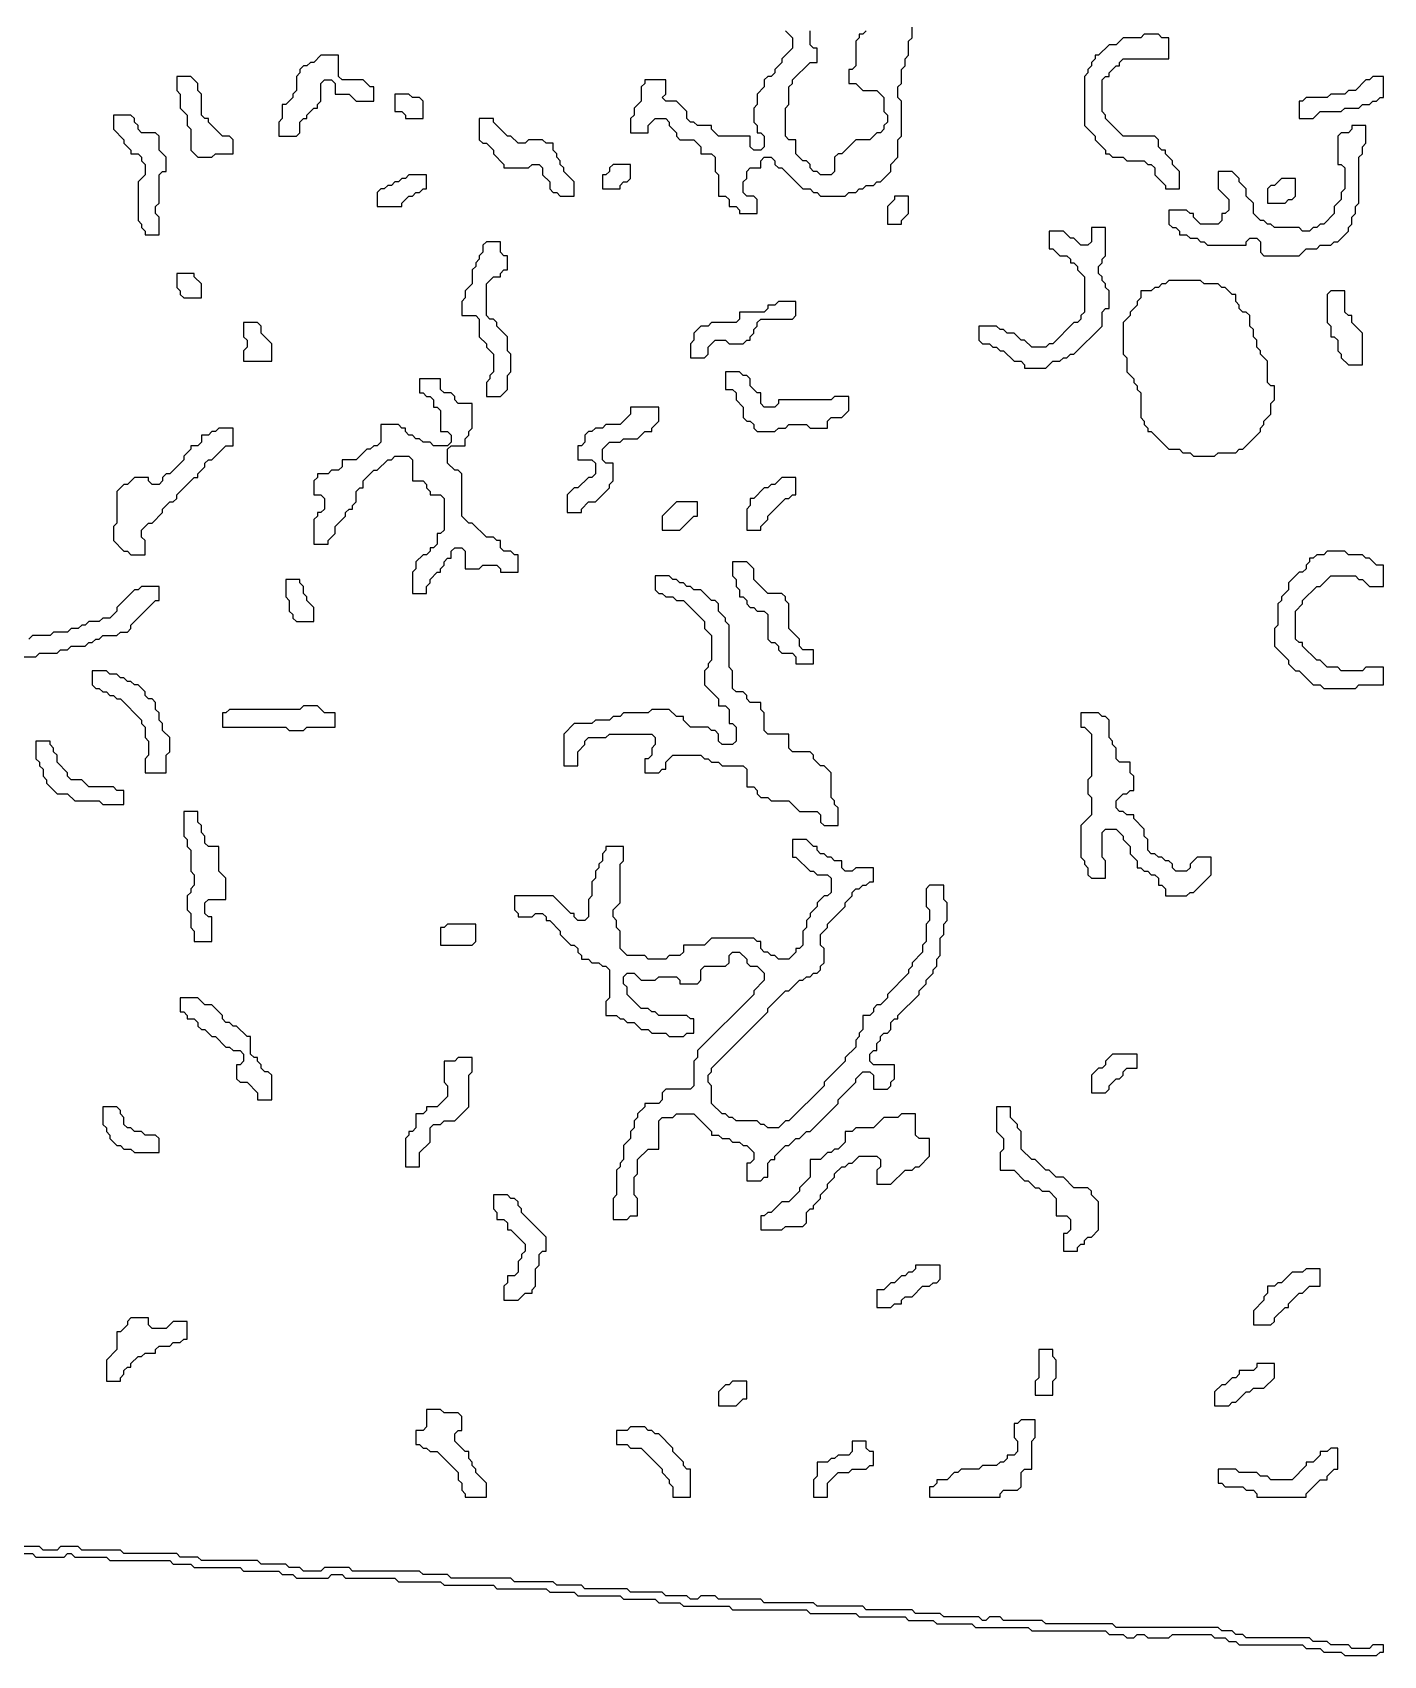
# Model space of a CAD drawing. Header units: metres. Extents: x 0 to 500, y 0 to 703.
# Drawn here: x 451.9 to 499.9, y 262 to 319.7 of the extents above; entities that cross this region are included whole.
import ezdxf

# ---------------------------------------------------------------- set-up
doc = ezdxf.new("R2010")
doc.units = ezdxf.units.M

msp = doc.modelspace()

# ---------------------------------------------------------------- linework, layer by layer
for points in [[(478.625, 319.75), (478.875, 319.5), (478.875, 319.125), (478.5, 318.75), (478.5, 318.625), (478.25, 318.375), (478.25, 318.25), (478.125, 318.125), (478, 318.125), (477.875, 318), (477.875, 317.75), (477.625, 317.5), (477.625, 317.125), (477.5, 317), (477.5, 316.5), (477.625, 316.375), (477.625, 316.125), (477.75, 316.125), (477.875, 316), (477.875, 315.625), (477.75, 315.5), (477.5, 315.5), (477.375, 315.625), (477.375, 316), (476.25, 316), (476, 316.25), (476, 316.375), (475.5, 316.375), (475.375, 316.5), (475.25, 316.5), (475.125, 316.625), (475.125, 316.875), (474.75, 317.25), (474.375, 317.25), (474.25, 317.375), (474.375, 317.5), (474.375, 318), (473.625, 318), (473.625, 317.875), (473.5, 317.75), (473.5, 317.25), (473.25, 317), (473.25, 316.75), (473.125, 316.625), (473.125, 316.125), (473.75, 316.125), (473.75, 316.375), (474, 316.625), (474.375, 316.625), (474.5, 316.5), (474.5, 316.375), (474.75, 316.125), (474.75, 316), (474.875, 315.875), (475.375, 315.875), (475.625, 315.625), (475.625, 315.375), (476, 315.375), (476.125, 315.25), (476.125, 314.75), (476.25, 314.625), (476.25, 313.875), (476.5, 313.875), (476.625, 313.75), (476.625, 313.5), (476.875, 313.5), (477, 313.375), (477, 313.25), (477.625, 313.25), (477.625, 313.75), (477.5, 313.875), (477.25, 313.875), (477.125, 314), (477.125, 314.375), (477.25, 314.5), (477.25, 314.75), (477.375, 314.875), (477.75, 314.875), (477.75, 315.125), (477.875, 315.25), (478.125, 315.25), (478.25, 315.125), (478.25, 315), (478.375, 314.875), (478.5, 314.875), (479.25, 314.125), (479.5, 314.125), (479.625, 314), (479.75, 314), (479.875, 313.875), (480.75, 313.875), (480.875, 314), (481.125, 314), (481.25, 314.125), (481.375, 314.125), (481.5, 314.25), (481.75, 314.25), (481.875, 314.375), (482, 314.375), (482.375, 314.75), (482.375, 315), (482.625, 315.25), (482.625, 315.875), (482.75, 316), (482.75, 317.25), (482.625, 317.375), (482.625, 317.75), (482.75, 317.875), (482.75, 318.375), (482.875, 318.5), (482.875, 318.75), (483, 318.875), (483, 319.375), (483.125, 319.5), (483.125, 319.875)], [(481.5, 319.75), (481.375, 319.625), (481.25, 319.625), (481.25, 319.5), (481.125, 319.375), (481.125, 318.5), (481, 318.375), (480.875, 318.375), (480.875, 317.875), (481.125, 317.875), (481.375, 317.625), (481.875, 317.625), (482.125, 317.375), (482.125, 316.875), (482.25, 316.75), (482.25, 316.5), (482.125, 316.375), (482.125, 316.25), (482, 316.125), (481.875, 316.125), (481.625, 315.875), (481.125, 315.875), (480.625, 315.375), (480.5, 315.375), (480.375, 315.25), (480.375, 314.75), (480.25, 314.625), (479.875, 314.625), (479.75, 314.75), (479.625, 314.75), (479.5, 314.875), (479.5, 315), (479.375, 315.125), (479.25, 315.125), (479, 315.375), (479, 315.875), (478.75, 315.875), (478.625, 316), (478.625, 317), (478.75, 317.125), (478.75, 317.75), (478.875, 317.875), (478.875, 318), (479.5, 318.625), (479.75, 318.625), (479.75, 319.125), (479.625, 319.125), (479.5, 319.25), (479.5, 319.75)], [(451.375, 297.5), (452, 297.5), (452.125, 297.625), (452.75, 297.625), (452.875, 297.75), (453.125, 297.75), (453.25, 297.875), (453.75, 297.875), (453.875, 298), (454, 298), (454.125, 298.125), (454.25, 298.125), (454.375, 298.25), (454.875, 298.25), (455, 298.375), (455.25, 298.375), (455.375, 298.5), (455.375, 298.625), (456.25, 299.5), (456.375, 299.5), (456.375, 300), (455.75, 300), (455.625, 299.875), (455.5, 299.875), (454.875, 299.25), (454.875, 299.125), (454.625, 298.875), (454.375, 298.875), (454.25, 298.75), (453.875, 298.75), (453.75, 298.625), (453.625, 298.625), (453.5, 298.5), (453.25, 298.5), (453.125, 298.375), (452.625, 298.375), (452.5, 298.25), (451.875, 298.25), (451.75, 298.125)], [(449.625, 265.625), (451.875, 265.625), (452, 265.5), (453, 265.5), (453.125, 265.625), (453.25, 265.625), (453.375, 265.5), (454.5, 265.5), (454.625, 265.375), (456.75, 265.375), (456.875, 265.25), (457.5, 265.25), (457.625, 265.125), (459.25, 265.125), (459.375, 265), (460.625, 265), (460.75, 264.875), (461.125, 264.875), (461.25, 264.75), (462.375, 264.75), (462.5, 264.875), (462.875, 264.875), (463, 264.75), (464.75, 264.75), (464.875, 264.625), (466.375, 264.625), (466.5, 264.5), (468.25, 264.5), (468.375, 264.375), (470.125, 264.375), (470.25, 264.25), (471.125, 264.25), (471.25, 264.125), (472.75, 264.125), (472.875, 264), (474, 264), (474.125, 263.875), (474.875, 263.875), (475, 263.75), (476.625, 263.75), (476.75, 263.625), (479.375, 263.625), (479.5, 263.5), (481.125, 263.5), (481.25, 263.375), (482.875, 263.375), (483, 263.25), (483.875, 263.25), (484, 263.125), (485.25, 263.125), (485.375, 263), (487.25, 263), (487.375, 262.875), (490, 262.875), (490.125, 262.75), (490.625, 262.75), (490.75, 262.625), (491, 262.625), (491.125, 262.75), (491.375, 262.75), (491.5, 262.625), (492.25, 262.625), (492.375, 262.75), (493.75, 262.75), (493.875, 262.625), (494.25, 262.625), (494.375, 262.5), (494.625, 262.5), (494.75, 262.375), (497, 262.375), (497.125, 262.25), (497.625, 262.25), (497.75, 262.125), (498.375, 262.125), (498.5, 262), (499.625, 262), (499.75, 262.125), (499.875, 262.125), (499.875, 262.375), (499.5, 262.375), (499.375, 262.25), (498.75, 262.25), (498.625, 262.375), (498, 262.375), (497.875, 262.5), (497.375, 262.5), (497.25, 262.625), (495, 262.625), (494.875, 262.75), (494.625, 262.75), (494.5, 262.875), (494.125, 262.875), (494, 263), (490.375, 263), (490.25, 263.125), (487.875, 263.125), (487.75, 263.25), (486.375, 263.25), (486.25, 263.375), (485.875, 263.375), (485.75, 263.25), (485.625, 263.25), (485.5, 263.375), (484.25, 263.375), (484.125, 263.5), (483.25, 263.5), (483.125, 263.625), (481.5, 263.625), (481.375, 263.75), (479.75, 263.75), (479.625, 263.875), (477.875, 263.875), (477.75, 264), (476.25, 264), (476.125, 264.125), (475.625, 264.125), (475.5, 264), (475.25, 264), (475.125, 264.125), (474.375, 264.125), (474.25, 264.25), (473.125, 264.25), (473, 264.375), (471.5, 264.375), (471.375, 264.5), (470.5, 264.5), (470.375, 264.625), (469, 264.625), (468.875, 264.75), (466.75, 264.75), (466.625, 264.875), (465.75, 264.875), (465.625, 265), (463.25, 265), (463.125, 265.125), (462.25, 265.125), (462.125, 265), (461.5, 265), (461.375, 265.125), (461, 265.125), (460.875, 265.25), (460, 265.25), (459.875, 265.375), (457.875, 265.375), (457.75, 265.5), (457.125, 265.5), (457, 265.625), (455.125, 265.625), (455, 265.75), (453.625, 265.75), (453.5, 265.875), (452.875, 265.875), (452.75, 265.75), (452.25, 265.75), (452.125, 265.875), (450.25, 265.875)]]:
    msp.add_lwpolyline(points)
for points in [[(491.375, 319.625), (491.25, 319.5), (490.625, 319.5), (490.375, 319.25), (490.125, 319.25), (489.75, 318.875), (489.625, 318.875), (489.625, 318.75), (489.5, 318.625), (489.5, 318.5), (489.375, 318.375), (489.375, 318.25), (489.25, 318.125), (489.25, 316.375), (489.625, 316), (489.625, 315.875), (490, 315.5), (490, 315.375), (490.125, 315.375), (490.25, 315.25), (490.625, 315.25), (490.75, 315.125), (491.375, 315.125), (491.5, 315), (491.625, 315), (491.75, 314.875), (491.75, 314.625), (492.125, 314.25), (492.125, 314.125), (492.625, 314.125), (492.625, 314.75), (492.375, 315), (492.375, 315.125), (492.125, 315.375), (492.125, 315.5), (492, 315.5), (491.875, 315.625), (491.875, 315.875), (491.75, 316), (490.625, 316), (490, 316.625), (490, 316.75), (489.875, 316.875), (489.875, 318), (490, 318.125), (490.125, 318.125), (490.125, 318.25), (490.375, 318.5), (490.5, 318.5), (490.5, 318.625), (490.625, 318.75), (492.25, 318.75), (492.25, 319.5), (492, 319.5), (491.875, 319.625)], [(462.125, 318.875), (461.875, 318.625), (461.75, 318.625), (461.625, 318.5), (461.5, 318.5), (461.375, 318.375), (461.375, 318.25), (461.25, 318.125), (461.25, 317.625), (461.125, 317.5), (461.125, 317.375), (460.875, 317.125), (460.75, 317.125), (460.75, 316.625), (460.625, 316.5), (460.625, 316), (461.25, 316), (461.375, 316.125), (461.375, 316.5), (461.5, 316.625), (461.625, 316.625), (461.625, 316.75), (461.875, 317), (462, 317), (462, 317.125), (462.125, 317.25), (462.125, 317.875), (462.25, 318), (462.5, 318), (462.625, 317.875), (462.625, 317.5), (463.125, 317.5), (463.375, 317.25), (464, 317.25), (464, 317.75), (463.875, 317.75), (463.625, 318), (462.875, 318), (462.75, 318.125), (462.75, 318.875)], [(457, 318.125), (457, 317.625), (457.125, 317.5), (457.125, 317), (457.375, 316.75), (457.375, 316.375), (457.5, 316.25), (457.5, 315.5), (457.75, 315.25), (458.25, 315.25), (458.375, 315.375), (459, 315.375), (459, 315.875), (458.875, 316), (458.625, 316), (458.125, 316.5), (458.125, 316.625), (458, 316.625), (457.875, 316.75), (457.875, 317.5), (457.75, 317.625), (457.75, 317.875), (457.5, 318.125)], [(499.5, 318.125), (499.375, 318), (499.25, 318), (498.875, 317.625), (498.625, 317.625), (498.5, 317.5), (498, 317.5), (497.875, 317.375), (497.125, 317.375), (497, 317.25), (496.875, 317.25), (496.875, 316.625), (497.375, 316.625), (497.625, 316.875), (498.375, 316.875), (498.5, 317), (499, 317), (499.125, 317.125), (499.375, 317.125), (499.5, 317.25), (499.625, 317.25), (499.75, 317.375), (499.875, 317.375), (499.875, 318.125)], [(464.75, 317.5), (464.75, 316.875), (465, 316.875), (465.125, 316.75), (465.125, 316.625), (465.75, 316.625), (465.75, 317.25), (465.625, 317.375), (465.375, 317.375), (465.25, 317.5)], [(454.75, 316.75), (454.75, 316.25), (455.125, 315.875), (455.125, 315.75), (455.375, 315.5), (455.375, 315.375), (455.625, 315.375), (455.75, 315.25), (455.75, 315.125), (455.875, 315), (455.875, 314.625), (455.625, 314.375), (455.625, 313), (455.75, 312.875), (455.75, 312.75), (455.875, 312.625), (455.875, 312.5), (456.375, 312.5), (456.375, 313.125), (456.25, 313.25), (456.25, 313.5), (456.375, 313.625), (456.375, 314.625), (456.5, 314.75), (456.625, 314.75), (456.625, 315.25), (456.375, 315.5), (456.375, 316), (456.25, 316.125), (455.75, 316.125), (455.625, 316.25), (455.625, 316.375), (455.5, 316.5), (455.5, 316.625), (455.375, 316.75)], [(467.75, 316.625), (467.75, 315.875), (467.875, 315.75), (468, 315.75), (468.25, 315.5), (468.25, 315.375), (468.625, 315), (468.625, 314.875), (469.5, 314.875), (469.625, 315), (469.875, 315), (470, 314.875), (470, 314.625), (470.25, 314.375), (470.25, 314.125), (470.375, 314), (470.5, 314), (470.625, 313.875), (471.125, 313.875), (471.125, 314.375), (470.75, 314.75), (470.75, 314.875), (470.625, 315), (470.625, 315.125), (470.5, 315.25), (470.5, 315.375), (470.375, 315.5), (470.375, 315.75), (470.125, 315.75), (470, 315.875), (469.5, 315.875), (469.375, 315.75), (469.125, 315.75), (468.875, 316), (468.75, 316), (468.25, 316.5), (468.25, 316.625)], [(498.75, 316.375), (498.75, 316.25), (498.625, 316.125), (498.375, 316.125), (498.25, 316), (498.25, 315), (498.375, 315), (498.5, 314.875), (498.5, 314.125), (498.375, 314), (498.375, 313.75), (498.125, 313.5), (498.125, 313.25), (497.75, 312.875), (497.625, 312.875), (497.5, 312.75), (497.375, 312.75), (497.25, 312.625), (497, 312.625), (496.875, 312.75), (496, 312.75), (495.875, 312.875), (495.75, 312.875), (495.625, 313), (495.5, 313), (495.25, 313.25), (495.25, 313.625), (495, 313.875), (495, 314.125), (494.75, 314.375), (494.75, 314.5), (494.5, 314.75), (494, 314.75), (494, 314.125), (494.375, 313.75), (494.375, 313.375), (494.25, 313.25), (494.125, 313.25), (494.125, 313), (494, 312.875), (493.375, 312.875), (493.125, 313.125), (493.125, 313.25), (493, 313.25), (492.875, 313.375), (492.25, 313.375), (492.25, 312.875), (492.375, 312.75), (492.5, 312.75), (492.625, 312.625), (492.625, 312.5), (492.875, 312.5), (493, 312.375), (493.25, 312.375), (493.375, 312.25), (493.5, 312.25), (493.625, 312.125), (495, 312.125), (495, 312.25), (495.125, 312.375), (495.375, 312.375), (495.5, 312.25), (495.5, 311.875), (495.625, 311.75), (496.875, 311.75), (497.125, 312), (497.5, 312), (497.625, 312.125), (498, 312.125), (498.125, 312.25), (498.25, 312.25), (498.625, 312.625), (498.625, 312.75), (498.75, 312.875), (498.75, 313.125), (498.875, 313.25), (498.875, 313.5), (499, 313.625), (499, 315.25), (499.125, 315.375), (499.125, 315.625), (499.25, 315.75), (499.25, 316.375)], [(472.5, 315), (472.375, 314.875), (472.375, 314.75), (472.25, 314.625), (472.125, 314.625), (472.125, 314.125), (472.75, 314.125), (472.75, 314.25), (472.875, 314.375), (473, 314.375), (473.125, 314.5), (473.125, 315)], [(465.25, 314.625), (465.125, 314.5), (465, 314.5), (464.875, 314.375), (464.75, 314.375), (464.625, 314.25), (464.5, 314.25), (464.375, 314.125), (464.25, 314.125), (464.125, 314), (464.125, 313.5), (465, 313.5), (465, 313.625), (465.25, 313.875), (465.375, 313.875), (465.5, 314), (465.625, 314), (465.75, 314.125), (465.875, 314.125), (465.875, 314.625)], [(496.25, 314.5), (496, 314.25), (495.875, 314.25), (495.75, 314.125), (495.75, 313.625), (496.375, 313.625), (496.5, 313.75), (496.625, 313.75), (496.75, 313.875), (496.75, 314.5)], [(482.5, 313.875), (482.5, 313.75), (482.25, 313.5), (482.25, 312.875), (482.75, 312.875), (482.75, 313), (483, 313.25), (483, 313.875)], [(489.5, 312.75), (489.5, 312.25), (489.375, 312.125), (489.125, 312.125), (488.875, 312.375), (488.75, 312.375), (488.5, 312.625), (488, 312.625), (488, 312), (488.125, 312), (488.375, 311.75), (488.625, 311.75), (488.75, 311.625), (488.75, 311.5), (488.875, 311.5), (489, 311.375), (489, 311.25), (489.25, 311), (489.25, 309.75), (489.125, 309.625), (489.125, 309.5), (489, 309.375), (488.875, 309.375), (488.125, 308.625), (488, 308.625), (487.875, 308.5), (487.375, 308.5), (487.125, 308.75), (487, 308.75), (486.75, 309), (486.5, 309), (486.375, 309.125), (486.25, 309.125), (486.125, 309.25), (485.5, 309.25), (485.5, 308.75), (485.625, 308.625), (485.875, 308.625), (486, 308.5), (486.125, 308.5), (486.25, 308.375), (486.375, 308.375), (486.75, 308), (487, 308), (487.125, 307.875), (487.125, 307.75), (487.875, 307.75), (488.125, 308), (488.375, 308), (488.5, 308.125), (488.625, 308.125), (488.75, 308.25), (488.875, 308.25), (489.875, 309.25), (489.875, 309.75), (490, 309.875), (490.125, 309.875), (490.125, 310.5), (490, 310.625), (490, 310.75), (489.875, 310.875), (489.875, 311), (489.75, 311.125), (489.75, 311.375), (489.875, 311.5), (489.875, 311.625), (490, 311.75), (490, 312.75)], [(468, 312.25), (467.875, 312.125), (467.875, 311.875), (467.75, 311.75), (467.75, 311.625), (467.625, 311.5), (467.625, 311.375), (467.5, 311.25), (467.5, 310.75), (467.25, 310.5), (467.25, 310.25), (467.125, 310.125), (467.125, 309.625), (467.625, 309.625), (467.75, 309.5), (467.75, 308.875), (468, 308.625), (468, 308.5), (468.25, 308.25), (468.25, 307.625), (468.125, 307.5), (468.125, 307.375), (468, 307.25), (468, 306.75), (468.5, 306.75), (468.75, 307), (468.75, 307.5), (468.875, 307.625), (468.875, 308.25), (468.75, 308.375), (468.75, 308.875), (468.375, 309.25), (468.375, 309.375), (468.25, 309.5), (468.125, 309.5), (468, 309.625), (468, 310.75), (468.25, 311), (468.5, 311), (468.5, 311.125), (468.625, 311.25), (468.75, 311.25), (468.75, 311.75), (468.625, 311.75), (468.5, 311.875), (468.5, 312.25)], [(457, 311.125), (457, 310.625), (457.125, 310.5), (457.125, 310.375), (457.25, 310.25), (457.875, 310.25), (457.875, 310.75), (457.625, 311), (457.625, 311.125)], [(492.25, 310.875), (492.125, 310.75), (492, 310.75), (491.875, 310.625), (491.75, 310.625), (491.625, 310.5), (491.25, 310.5), (491.25, 310.25), (491.125, 310.125), (491.125, 310), (490.875, 309.75), (490.875, 309.625), (490.625, 309.375), (490.625, 308.25), (490.75, 308.125), (490.75, 307.625), (491, 307.375), (491, 307.25), (491.125, 307.125), (491.125, 307), (491.25, 306.875), (491.25, 306), (491.375, 305.875), (491.375, 305.75), (491.5, 305.625), (491.5, 305.5), (491.625, 305.5), (492.25, 304.875), (492.625, 304.875), (492.75, 304.75), (493, 304.75), (493.125, 304.625), (493.875, 304.625), (494, 304.75), (494.625, 304.75), (494.75, 304.875), (494.875, 304.875), (495.5, 305.5), (495.5, 305.625), (495.625, 305.75), (495.625, 305.875), (495.875, 306.125), (495.875, 306.5), (496, 306.625), (496, 307.125), (495.875, 307.125), (495.75, 307.25), (495.75, 308), (495.5, 308.25), (495.5, 308.375), (495.375, 308.5), (495.375, 308.75), (495.25, 308.875), (495.25, 309.125), (495.125, 309.25), (495.125, 309.625), (495, 309.75), (494.875, 309.75), (494.75, 309.875), (494.75, 310), (494.625, 310.125), (494.625, 310.375), (494.5, 310.375), (494.25, 310.625), (494.125, 310.625), (494, 310.75), (493.5, 310.75), (493.375, 310.875)], [(498, 310.5), (497.875, 310.375), (497.875, 309.375), (498, 309.25), (498, 308.875), (498.125, 308.875), (498.25, 308.75), (498.25, 308.375), (498.375, 308.25), (498.375, 308.125), (498.625, 307.875), (499.125, 307.875), (499.125, 309), (498.75, 309.375), (498.75, 309.625), (498.625, 309.625), (498.5, 309.75), (498.5, 310.5)], [(478.375, 310.125), (478.25, 310), (478, 310), (478, 309.875), (477.875, 309.75), (477, 309.75), (477, 309.5), (476.875, 309.375), (476, 309.375), (475.875, 309.25), (475.625, 309.25), (475.375, 309), (475.375, 308.75), (475.25, 308.625), (475.25, 308.125), (475.75, 308.125), (475.875, 308.25), (475.875, 308.5), (476.125, 308.75), (476.5, 308.75), (476.625, 308.625), (477.125, 308.625), (477.25, 308.75), (477.375, 308.75), (477.375, 308.875), (477.5, 309), (477.5, 309.125), (477.625, 309.25), (477.625, 309.375), (477.75, 309.5), (478.875, 309.5), (479, 309.625), (479, 310.125)], [(459.375, 309.375), (459.375, 308.875), (459.5, 308.75), (459.5, 308.5), (459.375, 308.375), (459.375, 308), (460.375, 308), (460.375, 308.625), (460, 309), (460, 309.25), (459.875, 309.375)], [(476.5, 307.625), (476.5, 307), (476.75, 307), (476.875, 306.875), (476.875, 306.625), (477.125, 306.375), (477.125, 306), (477.25, 305.875), (477.375, 305.875), (477.5, 305.75), (477.5, 305.625), (477.625, 305.5), (478.25, 305.5), (478.375, 305.625), (478.625, 305.625), (478.75, 305.75), (479.375, 305.75), (479.5, 305.625), (480.125, 305.625), (480.125, 305.875), (480.25, 306), (480.625, 306), (480.875, 306.25), (480.875, 306.75), (480.375, 306.75), (480.25, 306.625), (478.375, 306.625), (478.375, 306.5), (478.25, 306.375), (477.875, 306.375), (477.75, 306.5), (477.75, 306.875), (477.625, 306.875), (477.375, 307.125), (477.375, 307.375), (477.25, 307.5), (477.125, 307.5), (477, 307.625)], [(465.625, 307.375), (465.625, 306.875), (465.75, 306.875), (465.875, 306.75), (466, 306.75), (466.125, 306.625), (466.125, 306.375), (466.25, 306.375), (466.375, 306.25), (466.375, 305.5), (466.625, 305.5), (466.75, 305.375), (466.75, 305.125), (466.625, 305), (466.125, 305), (466, 305.125), (465.75, 305.125), (465.625, 305.25), (465.5, 305.25), (465.375, 305.375), (465.25, 305.375), (465.125, 305.5), (465.125, 305.625), (465, 305.625), (464.875, 305.75), (464.25, 305.75), (464.25, 305.125), (464.125, 305), (464, 305), (463.875, 304.875), (463.75, 304.875), (463.375, 304.5), (462.875, 304.5), (462.875, 304.25), (462.75, 304.125), (462.5, 304.125), (462.375, 304), (462, 304), (462, 303.875), (461.875, 303.75), (461.875, 303.25), (462.125, 303.25), (462.25, 303.125), (462.25, 302.75), (462.125, 302.625), (462, 302.625), (462, 302.5), (461.875, 302.375), (461.875, 301.5), (462.375, 301.5), (462.375, 301.625), (462.625, 301.875), (462.625, 302.125), (463, 302.5), (463, 302.625), (463.125, 302.75), (463.25, 302.75), (463.25, 302.875), (463.375, 303), (463.375, 303.375), (463.5, 303.5), (463.625, 303.5), (463.625, 303.75), (464, 304.125), (464.125, 304.125), (464.5, 304.5), (464.625, 304.5), (464.75, 304.625), (465.25, 304.625), (465.375, 304.5), (465.375, 303.75), (465.75, 303.75), (465.875, 303.625), (465.875, 303.5), (466, 303.375), (466, 303.25), (466.375, 303.25), (466.5, 303.125), (466.5, 302), (466.375, 301.875), (466.25, 301.875), (466.25, 301.5), (466.125, 301.375), (466, 301.375), (466, 301.25), (465.875, 301.125), (465.75, 301.125), (465.5, 300.875), (465.5, 300.625), (465.375, 300.5), (465.375, 299.75), (465.875, 299.75), (465.875, 300), (466, 300.125), (466, 300.25), (466.25, 300.5), (466.375, 300.5), (466.375, 300.625), (466.5, 300.75), (466.5, 300.875), (466.625, 301), (466.75, 301), (466.75, 301.25), (466.875, 301.375), (467.125, 301.375), (467.25, 301.25), (467.25, 300.625), (467.75, 300.625), (467.875, 300.75), (468.375, 300.75), (468.5, 300.625), (468.5, 300.5), (469.125, 300.5), (469.125, 301.125), (469, 301.125), (468.875, 301.25), (468.625, 301.25), (468.5, 301.375), (468.5, 301.625), (468.375, 301.625), (468.25, 301.75), (468, 301.75), (467.5, 302.25), (467.375, 302.25), (467.125, 302.5), (467.125, 304), (467, 304.125), (466.875, 304.125), (466.625, 304.375), (466.625, 304.875), (466.75, 305), (467.25, 305), (467.25, 305.25), (467.375, 305.375), (467.375, 305.5), (467.5, 305.625), (467.5, 306.5), (467, 306.5), (466.875, 306.625), (466.875, 306.75), (466.75, 306.875), (466.5, 306.875), (466.375, 307), (466.375, 307.375)], [(473.125, 306.375), (473.125, 306.125), (472.75, 305.75), (472.25, 305.75), (472.125, 305.625), (471.875, 305.625), (471.75, 305.5), (471.625, 305.5), (471.5, 305.375), (471.5, 305.125), (471.375, 305), (471.25, 305), (471.25, 304.5), (471.75, 304.5), (471.875, 304.375), (471.875, 304), (471.75, 303.875), (471.625, 303.875), (471.25, 303.5), (471.125, 303.5), (470.875, 303.25), (470.875, 302.625), (471.375, 302.625), (471.375, 302.75), (471.625, 303), (471.875, 303), (472.375, 303.5), (472.375, 303.625), (472.5, 303.75), (472.5, 304.375), (472.25, 304.375), (472.125, 304.5), (472.125, 304.875), (472.375, 305.125), (472.75, 305.125), (472.875, 305.25), (473.375, 305.25), (473.625, 305.5), (473.875, 305.5), (473.875, 305.625), (474.125, 305.875), (474.125, 306.375)], [(458.5, 305.625), (458.375, 305.5), (458.25, 305.5), (458.125, 305.375), (457.875, 305.375), (457.875, 305.125), (457.75, 305), (457.5, 305), (457.5, 304.875), (457.25, 304.625), (457.25, 304.5), (456.75, 304), (456.625, 304), (456.5, 303.875), (456.5, 303.75), (456.375, 303.625), (456.125, 303.625), (456, 303.75), (456, 303.875), (455.5, 303.875), (455.25, 303.625), (455.125, 303.625), (454.875, 303.375), (454.875, 302.25), (454.75, 302.125), (454.75, 301.625), (455.125, 301.25), (455.25, 301.25), (455.375, 301.125), (455.875, 301.125), (455.875, 301.625), (455.75, 301.75), (455.75, 302), (456, 302.25), (456.125, 302.25), (456.5, 302.625), (456.5, 302.75), (456.75, 303), (456.875, 303), (457, 303.125), (457, 303.25), (457.625, 303.875), (457.75, 303.875), (457.75, 304), (458, 304.25), (458, 304.375), (458.125, 304.5), (458.25, 304.5), (458.75, 305), (459, 305), (459, 305.625)], [(478.5, 303.875), (478.25, 303.625), (478.125, 303.625), (478, 303.5), (477.875, 303.5), (477.5, 303.125), (477.375, 303.125), (477.375, 302.875), (477.25, 302.75), (477.25, 302), (477.75, 302), (477.75, 302.125), (478, 302.375), (478, 302.5), (478.625, 303.125), (478.75, 303.125), (478.875, 303.25), (479, 303.25), (479, 303.875)], [(474.75, 303), (474.25, 302.5), (474.25, 302), (474.875, 302), (475.375, 302.5), (475.5, 302.5), (475.5, 303)], [(497.875, 301.25), (497.75, 301.125), (497.5, 301.125), (497.375, 301), (497.25, 301), (497.25, 300.875), (497.125, 300.75), (497.125, 300.625), (497, 300.5), (496.875, 300.5), (496.5, 300.125), (496.5, 299.875), (496.25, 299.625), (496.25, 299.5), (496.125, 299.375), (496.125, 298.625), (496, 298.5), (496, 297.875), (496.5, 297.375), (496.5, 297.25), (496.75, 297), (496.875, 297), (497.375, 296.5), (497.625, 296.5), (497.75, 296.375), (498.875, 296.375), (499, 296.5), (499.875, 296.5), (499.875, 297.125), (499.25, 297.125), (499.125, 297), (498.375, 297), (498.25, 297.125), (497.875, 297.125), (497.625, 297.375), (497.5, 297.375), (497, 297.875), (497, 298), (496.875, 298), (496.75, 298.125), (496.75, 299.125), (497, 299.375), (497, 299.5), (497.5, 300), (497.625, 300), (498, 300.375), (498.875, 300.375), (499, 300.25), (499.125, 300.25), (499.375, 300), (499.875, 300), (499.875, 300.75), (499.625, 300.75), (499.375, 301), (499.25, 301), (499.125, 301.125), (498.625, 301.125), (498.5, 301.25)], [(476.75, 300.875), (476.75, 300.375), (476.875, 300.25), (476.875, 300), (477, 299.875), (477, 299.625), (477.125, 299.625), (477.25, 299.5), (477.25, 299.375), (477.375, 299.25), (477.5, 299.25), (477.625, 299.125), (477.875, 299.125), (478, 299), (478, 298.125), (478.125, 298), (478.25, 298), (478.375, 297.875), (478.375, 297.75), (478.5, 297.625), (478.875, 297.625), (479, 297.5), (479, 297.25), (479.625, 297.25), (479.625, 297.75), (479.25, 297.75), (479.125, 297.875), (479.125, 298.125), (478.75, 298.5), (478.75, 299.375), (478.625, 299.5), (478.625, 299.625), (478.5, 299.75), (478, 299.75), (477.5, 300.25), (477.5, 300.625), (477.25, 300.875)], [(460.875, 300.25), (460.875, 299.625), (461, 299.5), (461, 299.125), (461.125, 299), (461.125, 298.875), (461.25, 298.75), (461.875, 298.75), (461.875, 299.25), (461.625, 299.5), (461.625, 299.625), (461.5, 299.75), (461.5, 300), (461.375, 300.125), (461.375, 300.25)], [(474, 300.375), (474, 299.875), (474.125, 299.75), (474.25, 299.75), (474.375, 299.625), (474.625, 299.625), (474.75, 299.5), (475, 299.5), (475.75, 298.75), (475.75, 298.5), (476, 298.25), (476, 297.375), (475.875, 297.25), (475.875, 297.125), (475.75, 297), (475.75, 296.5), (476.25, 296), (476.25, 295.75), (476.5, 295.75), (476.625, 295.625), (476.625, 295.125), (476.75, 295.125), (476.875, 295), (476.875, 294.5), (476.75, 294.375), (476.375, 294.375), (476.25, 294.5), (476.25, 294.75), (476.125, 294.875), (476, 294.875), (475.875, 295), (475.25, 295), (475, 295.25), (475, 295.375), (474.75, 295.375), (474.5, 295.625), (473.875, 295.625), (473.75, 295.5), (472.875, 295.5), (472.75, 295.375), (472.5, 295.375), (472.375, 295.25), (471.875, 295.25), (471.75, 295.125), (471.125, 295.125), (470.75, 294.75), (470.75, 293.625), (471.25, 293.625), (471.25, 294.125), (471.5, 294.375), (471.5, 294.5), (471.625, 294.625), (472.25, 294.625), (472.375, 294.75), (473.875, 294.75), (474, 294.625), (474, 294.375), (473.875, 294.25), (473.875, 294), (473.75, 293.875), (473.625, 293.875), (473.625, 293.375), (474.125, 293.375), (474.25, 293.5), (474.375, 293.5), (474.375, 293.75), (474.625, 294), (475.625, 294), (475.75, 293.875), (475.875, 293.875), (476, 293.75), (476.25, 293.75), (476.375, 293.625), (477.125, 293.625), (477.25, 293.5), (477.25, 292.875), (477.5, 292.875), (477.625, 292.75), (477.625, 292.625), (477.75, 292.5), (478, 292.5), (478.125, 292.375), (478.75, 292.375), (479.125, 292), (479.75, 292), (479.875, 291.875), (479.875, 291.625), (480, 291.5), (480.5, 291.5), (480.5, 292.125), (480.375, 292.25), (480.375, 292.375), (480.25, 292.5), (480.25, 293.375), (480, 293.625), (479.875, 293.625), (479.625, 293.875), (479.625, 294), (479.5, 294.125), (478.875, 294.125), (478.75, 294.25), (478.75, 294.75), (478, 294.75), (477.875, 294.875), (477.875, 295.5), (477.75, 295.625), (477.75, 295.875), (477.375, 295.875), (477.25, 296), (477.25, 296.125), (477.125, 296.25), (476.875, 296.25), (476.75, 296.375), (476.75, 297), (476.625, 297.125), (476.625, 298.625), (476.5, 298.75), (476.5, 298.875), (476.25, 299.125), (476.25, 299.375), (476.125, 299.5), (476, 299.5), (475.625, 299.875), (475.375, 299.875), (475.25, 300), (475.125, 300), (475, 300.125), (474.875, 300.125), (474.75, 300.25), (474.625, 300.25), (474.5, 300.375)], [(454, 297), (454, 296.5), (454.125, 296.375), (454.25, 296.375), (454.375, 296.25), (454.5, 296.25), (454.625, 296.125), (454.75, 296.125), (454.875, 296), (455, 296), (455.75, 295.25), (455.75, 295.125), (455.875, 295), (455.875, 294.625), (456, 294.5), (456, 294), (455.875, 293.875), (455.875, 293.375), (456.625, 293.375), (456.625, 294), (456.75, 294.125), (456.75, 294.625), (456.5, 294.875), (456.5, 295.125), (456.375, 295.25), (456.375, 295.5), (456.25, 295.625), (456.25, 295.875), (456.125, 296), (456, 296), (455.875, 296.125), (455.875, 296.25), (455.625, 296.5), (455.5, 296.5), (455.375, 296.625), (455.25, 296.625), (455.125, 296.75), (455, 296.75), (454.875, 296.875), (454.625, 296.875), (454.5, 297)], [(461.5, 295.75), (461.375, 295.625), (458.875, 295.625), (458.75, 295.5), (458.625, 295.5), (458.625, 295), (460.875, 295), (461, 294.875), (461.5, 294.875), (461.625, 295), (462.625, 295), (462.625, 295.5), (462.25, 295.5), (462, 295.75)], [(489.125, 295.5), (489.125, 295), (489.25, 295), (489.5, 294.75), (489.5, 293.25), (489.375, 293.125), (489.375, 292.625), (489.5, 292.5), (489.5, 291.875), (489.125, 291.5), (489.125, 290.375), (489.25, 290.25), (489.25, 290.125), (489.375, 290), (489.375, 289.75), (489.5, 289.625), (490, 289.625), (490, 290.25), (489.875, 290.375), (489.875, 291.25), (490, 291.375), (490.375, 291.375), (490.625, 291.125), (490.625, 291), (490.875, 290.75), (490.875, 290.5), (491.125, 290.25), (491.125, 290), (491.25, 290), (491.375, 289.875), (491.5, 289.875), (491.625, 289.75), (491.75, 289.75), (491.875, 289.625), (491.875, 289.375), (492, 289.375), (492.125, 289.25), (492.125, 289), (492.875, 289), (493, 289.125), (493.125, 289.125), (493.75, 289.75), (493.75, 290.375), (493.25, 290.375), (493, 290.125), (493, 290), (492.875, 289.875), (492.5, 289.875), (492.375, 290), (492.375, 290.125), (492.25, 290.25), (492.125, 290.25), (492, 290.375), (491.875, 290.375), (491.75, 290.5), (491.625, 290.5), (491.5, 290.625), (491.5, 291), (491.375, 291.125), (491.375, 291.375), (491, 291.75), (491, 291.875), (490.75, 291.875), (490.625, 292), (490.5, 292), (490.375, 292.125), (490.375, 292.375), (490.625, 292.625), (490.75, 292.625), (490.875, 292.75), (491, 292.75), (491, 293.25), (490.875, 293.375), (490.875, 293.75), (490.5, 293.75), (490.375, 293.875), (490.375, 294.25), (490.25, 294.375), (490.25, 294.5), (490.125, 294.625), (490.125, 295.25), (490, 295.375), (489.875, 295.375), (489.75, 295.5)], [(452, 294.5), (452, 293.875), (452.125, 293.75), (452.125, 293.625), (452.25, 293.5), (452.25, 293.25), (452.375, 293.125), (452.375, 293), (452.75, 292.625), (453.125, 292.625), (453.375, 292.375), (454.25, 292.375), (454.375, 292.25), (455.125, 292.25), (455.125, 292.75), (454.875, 292.75), (454.75, 292.875), (453.875, 292.875), (453.625, 293.125), (453.25, 293.125), (453.125, 293.25), (453.125, 293.375), (452.75, 293.75), (452.75, 294), (452.625, 294.125), (452.625, 294.25), (452.5, 294.375), (452.5, 294.5)], [(457.25, 292), (457.25, 291.125), (457.375, 291), (457.375, 290.75), (457.5, 290.625), (457.5, 289.875), (457.625, 289.75), (457.625, 289.375), (457.5, 289.25), (457.5, 289.125), (457.375, 289), (457.375, 288.5), (457.5, 288.375), (457.5, 287.875), (457.625, 287.75), (457.625, 287.375), (458.25, 287.375), (458.25, 288.25), (458.125, 288.25), (458, 288.375), (458, 288.75), (458.125, 288.875), (458.75, 288.875), (458.75, 289.625), (458.5, 289.875), (458.5, 290.75), (458.125, 290.75), (458, 290.875), (458, 291.125), (457.875, 291.25), (457.875, 291.5), (457.75, 291.625), (457.75, 292)], [(478.875, 291), (478.875, 290.375), (479, 290.375), (479.5, 289.875), (479.625, 289.875), (479.75, 289.75), (480.125, 289.75), (480.25, 289.625), (480.25, 289.125), (480.125, 289), (480, 289), (479.75, 288.75), (479.75, 288.625), (479.5, 288.375), (479.5, 288.25), (479.375, 288.125), (479.375, 287.875), (479.25, 287.75), (479.25, 287.25), (479.125, 287.125), (479, 287.125), (479, 287), (478.75, 286.75), (478.375, 286.75), (478.25, 286.875), (478.125, 286.875), (478, 287), (477.875, 287), (477.75, 287.125), (477.75, 287.375), (477.625, 287.375), (477.5, 287.5), (476, 287.5), (475.75, 287.25), (475, 287.25), (475, 287), (474.875, 286.875), (474.5, 286.875), (474.375, 286.75), (473.75, 286.75), (473.625, 286.875), (473, 286.875), (472.75, 287.125), (472.75, 287.75), (472.625, 287.875), (472.625, 288.125), (472.5, 288.25), (472.5, 288.5), (472.75, 288.75), (472.75, 290.125), (472.875, 290.25), (472.875, 290.75), (472.25, 290.75), (472.25, 290.625), (472.125, 290.5), (472.125, 290.25), (472, 290.125), (472, 290), (471.875, 289.875), (471.875, 289.625), (471.75, 289.5), (471.75, 289), (471.625, 288.875), (471.625, 288.25), (471.5, 288.125), (471.25, 288.125), (471.125, 288.25), (471.125, 288.375), (471, 288.375), (470.375, 289), (469, 289), (469, 288.5), (469.125, 288.375), (469.125, 288.25), (469.625, 288.25), (469.75, 288.375), (470, 288.375), (470.125, 288.25), (470.125, 288.125), (470.25, 288.125), (470.625, 287.75), (470.625, 287.625), (471, 287.25), (471.125, 287.25), (471.25, 287.125), (471.25, 287), (471.375, 286.875), (471.375, 286.75), (471.625, 286.75), (471.75, 286.625), (472, 286.625), (472.125, 286.5), (472.25, 286.5), (472.375, 286.375), (472.375, 285.375), (472.25, 285.25), (472.25, 284.75), (472.625, 284.75), (472.75, 284.625), (472.875, 284.625), (473, 284.5), (473.25, 284.5), (473.5, 284.25), (473.75, 284.25), (473.875, 284.125), (474.375, 284.125), (474.5, 284), (475, 284), (475.125, 284.125), (475.375, 284.125), (475.375, 284.625), (475.25, 284.625), (475.125, 284.75), (474.125, 284.75), (474, 284.875), (473.875, 284.875), (473.75, 285), (473.5, 285), (473, 285.5), (473, 285.75), (472.875, 285.875), (472.875, 286.125), (473, 286.25), (473.25, 286.25), (473.5, 286), (474, 286), (474.125, 286.125), (474.75, 286.125), (474.875, 286), (474.875, 285.875), (475.5, 285.875), (475.625, 286), (475.625, 286.375), (475.75, 286.5), (476.5, 286.5), (476.625, 286.625), (476.625, 286.875), (476.75, 287), (477, 287), (477.25, 286.75), (477.25, 286.625), (477.375, 286.5), (477.625, 286.5), (477.875, 286.25), (477.875, 286), (477.5, 285.625), (477.5, 285.5), (475.5, 283.5), (475.5, 283.25), (475.375, 283.125), (475.375, 282.25), (475.25, 282.125), (474.375, 282.125), (474.25, 282), (474.25, 281.75), (474.125, 281.625), (473.625, 281.625), (473.625, 281.5), (473.375, 281.25), (473.375, 281.125), (473.25, 281), (473.25, 280.75), (473.125, 280.625), (473.125, 280.375), (472.875, 280.125), (472.875, 279.625), (472.75, 279.5), (472.75, 279.375), (472.625, 279.25), (472.625, 278.375), (472.5, 278.25), (472.5, 277.5), (473, 277.5), (473.125, 277.625), (473.375, 277.625), (473.375, 278.25), (473.25, 278.375), (473.25, 279), (473.375, 279.125), (473.375, 279.625), (473.75, 280), (474.125, 280), (474.125, 281), (474.25, 281.125), (474.625, 281.125), (474.75, 281.25), (475.375, 281.25), (476, 280.625), (476, 280.5), (476.25, 280.5), (476.375, 280.375), (476.625, 280.375), (476.75, 280.25), (477, 280.25), (477.125, 280.125), (477.25, 280.125), (477.5, 279.875), (477.5, 279.625), (477.375, 279.5), (477.25, 279.5), (477.25, 278.875), (477.75, 278.875), (477.875, 279), (478, 279), (478, 279.5), (478.125, 279.625), (478.25, 279.625), (478.25, 279.75), (478.625, 280.125), (478.75, 280.125), (479, 280.375), (479.125, 280.375), (479.375, 280.625), (479.5, 280.625), (480.5, 281.625), (480.5, 281.75), (481.125, 282.375), (481.125, 282.5), (481.375, 282.75), (481.625, 282.75), (481.75, 282.625), (481.75, 282.125), (482.25, 282.125), (482.375, 282.25), (482.375, 282.375), (482.5, 282.5), (482.5, 283), (481.75, 283), (481.625, 283.125), (481.625, 283.375), (481.75, 283.5), (481.875, 283.5), (481.875, 283.75), (482, 283.875), (482, 284), (482.125, 284.125), (482.25, 284.125), (482.375, 284.25), (482.375, 284.5), (482.5, 284.625), (482.625, 284.625), (482.625, 284.75), (483.375, 285.5), (483.375, 285.625), (483.625, 285.875), (483.625, 286), (483.875, 286.25), (483.875, 286.375), (484, 286.5), (484, 286.75), (484.125, 286.875), (484.125, 287.5), (484.25, 287.625), (484.25, 288), (484.375, 288.125), (484.375, 288.75), (484.25, 288.875), (484.25, 289.375), (483.75, 289.375), (483.625, 289.25), (483.625, 288.625), (483.75, 288.5), (483.75, 288.125), (483.625, 288), (483.625, 287.375), (483.5, 287.25), (483.5, 287), (483.125, 286.625), (483.125, 286.5), (483, 286.375), (483, 286.25), (482.25, 285.5), (482.25, 285.375), (482, 285.125), (481.875, 285.125), (481.75, 285), (481.75, 284.875), (481.625, 284.75), (481.375, 284.75), (481.375, 284.25), (481.25, 284.125), (481.25, 284), (481.125, 283.875), (481.125, 283.625), (480.75, 283.25), (480.75, 283.125), (480, 282.375), (480, 282.25), (478.75, 281), (478.625, 281), (478.375, 280.75), (478, 280.75), (477.875, 280.875), (477.75, 280.875), (477.625, 281), (476.875, 281), (476.75, 281.125), (476.625, 281.125), (476.5, 281.25), (476.375, 281.25), (476, 281.625), (476, 282.25), (475.875, 282.375), (475.875, 282.625), (476, 282.75), (476, 282.875), (478, 284.875), (478, 285), (478.625, 285.625), (478.75, 285.625), (479.125, 286), (479.25, 286), (479.375, 286.125), (479.5, 286.125), (479.625, 286.25), (479.75, 286.25), (479.875, 286.375), (479.875, 286.5), (480, 286.625), (480, 287.125), (479.875, 287.25), (479.875, 287.625), (480.125, 287.875), (480.125, 288), (480.75, 288.625), (480.75, 288.75), (481, 289), (481, 289.125), (481.125, 289.25), (481.25, 289.25), (481.375, 289.375), (481.5, 289.375), (481.625, 289.5), (481.75, 289.5), (481.75, 290), (481.125, 290), (481, 289.875), (480.75, 289.875), (480.625, 290), (480.625, 290.25), (480.375, 290.25), (480.25, 290.375), (480.125, 290.375), (480, 290.5), (479.875, 290.5), (479.75, 290.625), (479.75, 290.75), (479.625, 290.75), (479.375, 291)], [(466.625, 288), (466.5, 287.875), (466.375, 287.875), (466.375, 287.25), (467.5, 287.25), (467.625, 287.375), (467.625, 288)], [(457.125, 285.375), (457.125, 284.875), (457.25, 284.875), (457.375, 284.75), (457.375, 284.625), (457.625, 284.625), (457.75, 284.5), (457.75, 284.375), (457.875, 284.25), (458, 284.25), (458.25, 284), (458.375, 284), (458.75, 283.625), (458.875, 283.625), (459, 283.5), (459.25, 283.5), (459.375, 283.375), (459.375, 283.125), (459.25, 283), (459.125, 283), (459.125, 282.5), (459.25, 282.375), (459.5, 282.375), (459.875, 282), (459.875, 281.75), (460.375, 281.75), (460.375, 282.625), (460.25, 282.75), (460.125, 282.75), (460, 282.875), (460, 283), (459.875, 283.125), (459.875, 283.25), (459.75, 283.25), (459.625, 283.375), (459.625, 284), (459.5, 284), (459.125, 284.375), (459, 284.375), (458.875, 284.5), (458.75, 284.5), (458.625, 284.625), (458.625, 284.75), (458.25, 285.125), (458, 285.125), (457.75, 285.375)], [(467, 283.25), (466.875, 283.125), (466.5, 283.125), (466.5, 282.375), (466.625, 282.25), (466.625, 281.875), (466.25, 281.5), (465.875, 281.5), (465.875, 281.375), (465.75, 281.25), (465.5, 281.25), (465.5, 280.75), (465.375, 280.625), (465.25, 280.625), (465.25, 280.5), (465.125, 280.375), (465.125, 279.375), (465.625, 279.375), (465.625, 279.875), (466, 280.25), (466, 280.75), (466.125, 280.875), (466.375, 280.875), (466.5, 281), (466.875, 281), (467.375, 281.5), (467.375, 282.625), (467.5, 282.75), (467.5, 283.25)], [(490.25, 283.375), (490, 283.125), (490, 283), (489.875, 282.875), (489.75, 282.875), (489.5, 282.625), (489.5, 282), (490, 282), (490.125, 282.125), (490.125, 282.25), (490.375, 282.5), (490.5, 282.5), (490.625, 282.625), (490.625, 282.75), (490.75, 282.875), (491.125, 282.875), (491.125, 283.375)], [(454.375, 281.5), (454.375, 280.875), (454.5, 280.75), (454.5, 280.625), (454.625, 280.5), (454.625, 280.375), (454.875, 280.125), (455, 280.125), (455.125, 280), (455.375, 280), (455.5, 279.875), (456.375, 279.875), (456.375, 280.375), (456.25, 280.5), (455.875, 280.5), (455.75, 280.625), (455.5, 280.625), (455.375, 280.75), (455.25, 280.75), (455.125, 280.875), (455.125, 281.125), (455, 281.25), (455, 281.375), (454.875, 281.5)], [(482.75, 281.25), (482.625, 281.125), (482.125, 281.125), (481.75, 280.75), (481.125, 280.75), (481, 280.625), (480.75, 280.625), (480.75, 280.25), (480.5, 280), (480.375, 280), (480.25, 279.875), (480.125, 279.875), (479.875, 279.625), (479.5, 279.625), (479.5, 279), (479.125, 278.625), (479.125, 278.5), (478.75, 278.125), (478.5, 278.125), (478.125, 277.75), (478, 277.75), (477.875, 277.625), (477.75, 277.625), (477.75, 277.125), (478.5, 277.125), (478.625, 277.25), (479.25, 277.25), (479.375, 277.375), (479.375, 277.75), (479.5, 277.875), (479.625, 277.875), (479.625, 278), (479.875, 278.25), (479.875, 278.375), (480.125, 278.625), (480.125, 278.75), (480.375, 279), (480.375, 279.125), (480.625, 279.375), (480.75, 279.375), (480.875, 279.5), (481, 279.5), (481.25, 279.75), (481.875, 279.75), (482, 279.625), (482, 279.375), (481.875, 279.25), (481.875, 278.75), (482.375, 278.75), (482.875, 279.25), (483.125, 279.25), (483.25, 279.375), (483.375, 279.375), (483.75, 279.75), (483.75, 280.375), (483.375, 280.375), (483.25, 280.5), (483.25, 281.25)], [(486.125, 281.5), (486.125, 280.625), (486.375, 280.375), (486.375, 280), (486.25, 279.875), (486.25, 279.25), (486.75, 279.25), (487.125, 278.875), (487.25, 278.875), (487.5, 278.625), (487.625, 278.625), (487.75, 278.5), (488, 278.5), (488.25, 278.25), (488.25, 277.625), (488.625, 277.625), (488.75, 277.5), (488.75, 277.125), (488.625, 277), (488.5, 277), (488.5, 276.375), (489, 276.375), (489, 276.5), (489.125, 276.625), (489.25, 276.625), (489.25, 276.75), (489.375, 276.875), (489.5, 276.875), (489.75, 277.125), (489.75, 278.125), (489.5, 278.375), (489.5, 278.5), (489.375, 278.625), (488.875, 278.625), (488.5, 279), (488.25, 279), (488, 279.25), (487.875, 279.25), (487.5, 279.625), (487.375, 279.625), (487, 280), (487, 280.625), (486.875, 280.75), (486.875, 280.875), (486.625, 281.125), (486.625, 281.5)], [(468.25, 278.375), (468.25, 277.875), (468.375, 277.75), (468.375, 277.5), (468.625, 277.5), (468.75, 277.375), (468.75, 277.125), (468.875, 277.125), (469.375, 276.625), (469.375, 276.375), (469.25, 276.25), (469.25, 276.125), (469.125, 276), (469.125, 275.625), (469, 275.5), (468.75, 275.5), (468.75, 275.25), (468.625, 275.125), (468.625, 274.625), (469.125, 274.625), (469.375, 274.875), (469.625, 274.875), (469.625, 275), (469.75, 275.125), (469.75, 275.75), (469.875, 275.875), (469.875, 276.25), (470, 276.375), (470.125, 276.375), (470.125, 276.875), (469.25, 277.75), (469.25, 277.875), (469.125, 278), (469.125, 278.125), (469, 278.25), (468.875, 278.25), (468.75, 278.375)], [(483.25, 275.875), (483.25, 275.75), (483.125, 275.625), (483, 275.625), (482.875, 275.5), (482.75, 275.5), (482.5, 275.25), (482.375, 275.25), (482.125, 275), (481.875, 275), (481.875, 274.375), (482.375, 274.375), (482.5, 274.5), (482.75, 274.5), (482.75, 274.625), (482.875, 274.75), (483.125, 274.75), (483.5, 275.125), (483.75, 275.125), (483.875, 275.25), (484, 275.25), (484.125, 275.375), (484.125, 275.875)], [(497.125, 275.75), (497, 275.625), (496.625, 275.625), (496.25, 275.25), (496.125, 275.25), (496, 275.125), (495.75, 275.125), (495.75, 274.875), (495.625, 274.75), (495.625, 274.625), (495.25, 274.25), (495.25, 273.75), (495.875, 273.75), (496, 273.875), (496, 274), (496.375, 274.375), (496.5, 274.375), (496.5, 274.5), (496.875, 274.875), (497, 274.875), (497.25, 275.125), (497.625, 275.125), (497.625, 275.75)], [(455.375, 274), (455.25, 273.875), (455.25, 273.75), (455, 273.5), (454.875, 273.5), (454.875, 272.875), (454.5, 272.5), (454.5, 271.75), (455, 271.75), (455, 271.875), (455.125, 272), (455.125, 272.125), (455.25, 272.25), (455.375, 272.25), (455.375, 272.375), (455.625, 272.625), (455.75, 272.625), (455.875, 272.75), (456.25, 272.75), (456.25, 272.875), (456.375, 273), (456.75, 273), (456.875, 273.125), (457.125, 273.125), (457.25, 273.25), (457.375, 273.25), (457.375, 273.875), (456.875, 273.875), (456.625, 273.625), (456.125, 273.625), (456, 273.75), (456, 274)], [(487.625, 272.875), (487.625, 271.875), (487.5, 271.75), (487.5, 271.25), (488.125, 271.25), (488.125, 271.75), (488.25, 271.875), (488.25, 272.5), (488.125, 272.625), (488.125, 272.875)], [(495.375, 272.375), (495.375, 272.25), (495.25, 272.125), (494.75, 272.125), (494.75, 272), (494.625, 271.875), (494.5, 271.875), (494.25, 271.625), (494.125, 271.625), (493.875, 271.375), (493.875, 270.875), (494.375, 270.875), (494.5, 271), (494.625, 271), (495, 271.375), (495.125, 271.375), (495.25, 271.5), (495.625, 271.5), (496, 271.875), (496, 272.375)], [(476.75, 271.75), (476.625, 271.625), (476.5, 271.625), (476.25, 271.375), (476.25, 270.875), (476.875, 270.875), (477.125, 271.125), (477.25, 271.125), (477.25, 271.75)], [(465.875, 270.75), (465.875, 270.125), (465.75, 270), (465.5, 270), (465.5, 269.5), (465.625, 269.5), (465.75, 269.375), (465.875, 269.375), (466, 269.25), (466.25, 269.25), (467, 268.5), (467, 268.25), (467.125, 268.125), (467.125, 267.875), (467.25, 267.75), (467.25, 267.625), (468, 267.625), (468, 268.125), (467.625, 268.5), (467.625, 268.625), (467.5, 268.75), (467.5, 268.875), (467.375, 269), (467.375, 269.25), (467.25, 269.25), (466.875, 269.625), (466.875, 269.875), (467, 270), (467.125, 270), (467.125, 270.5), (467, 270.625), (466.5, 270.625), (466.375, 270.75)], [(473.125, 270.125), (473, 270), (472.625, 270), (472.625, 269.5), (473, 269.5), (473.125, 269.375), (473.5, 269.375), (474.25, 268.625), (474.25, 268.5), (474.5, 268.25), (474.5, 268.125), (474.625, 268), (474.625, 267.625), (475.25, 267.625), (475.25, 268.625), (475.125, 268.625), (475, 268.75), (475, 268.875), (474.625, 269.25), (474.625, 269.375), (474.125, 269.875), (474, 269.875), (473.875, 270), (473.75, 270), (473.625, 270.125)], [(487, 270.375), (486.875, 270.25), (486.75, 270.25), (486.75, 269.75), (486.875, 269.625), (486.875, 269.25), (486.75, 269.125), (486.5, 269.125), (486.5, 269), (486.375, 268.875), (486.25, 268.875), (486.125, 268.75), (485.625, 268.75), (485.5, 268.625), (484.875, 268.625), (484.75, 268.5), (484.625, 268.5), (484.375, 268.25), (484, 268.25), (484, 268.125), (483.875, 268), (483.75, 268), (483.75, 267.625), (486.25, 267.625), (486.25, 267.75), (486.375, 267.875), (486.875, 267.875), (487, 268), (487, 268.5), (487.125, 268.625), (487.375, 268.625), (487.375, 269.625), (487.5, 269.75), (487.5, 270.375)], [(481, 269.625), (481, 269.25), (480.875, 269.125), (480.5, 269.125), (480.375, 269), (480.25, 269), (480.125, 268.875), (479.75, 268.875), (479.75, 268.375), (479.625, 268.25), (479.625, 267.625), (480.125, 267.625), (480.125, 268.125), (480.5, 268.5), (480.875, 268.5), (481, 268.625), (481.5, 268.625), (481.625, 268.75), (481.75, 268.75), (481.75, 269.25), (481.625, 269.25), (481.5, 269.375), (481.5, 269.625)], [(498, 269.375), (497.875, 269.25), (497.625, 269.25), (497.625, 269.125), (497.375, 268.875), (497.125, 268.875), (497.125, 268.75), (496.625, 268.25), (495.875, 268.25), (495.75, 268.375), (495.5, 268.375), (495.375, 268.5), (494.75, 268.5), (494.625, 268.625), (494, 268.625), (494, 268.125), (494.125, 268.125), (494.25, 268), (494.875, 268), (495, 267.875), (495.25, 267.875), (495.375, 267.75), (495.375, 267.625), (497.125, 267.625), (497.125, 267.75), (497.625, 268.25), (497.875, 268.25), (497.875, 268.375), (498.125, 268.625), (498.25, 268.625), (498.25, 269.375)]]:
    msp.add_lwpolyline(points, close=True)

doc.saveas('drawing.dxf')
